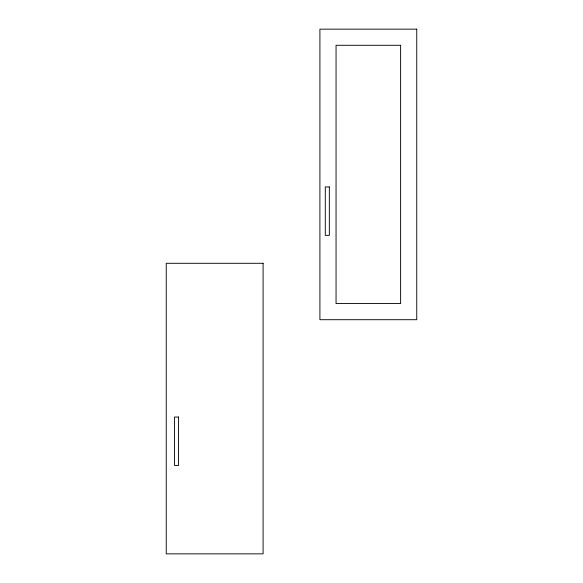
<?xml version="1.0" encoding="UTF-8"?>
<svg xmlns="http://www.w3.org/2000/svg" width="583" height="583" viewBox="0 0 583 583"><rect width="100%" height="100%" fill="white"/><g stroke="black" fill="none" stroke-linecap="round" stroke-linejoin="round"><path stroke-width="0.87" d="M416.758 29.15L319.907 29.15L319.907 319.71L416.758 319.71L416.758 29.15M400.616 45.292L336.048 45.292L336.048 303.568L400.616 303.568L400.616 45.292M329.337 186.946L325.299 186.946L325.299 235.372L329.337 235.372L329.337 186.946M263.093 263.29L166.242 263.29L166.242 553.85L263.093 553.85L263.093 263.29M178.558 417.034L174.521 417.034L174.521 465.46L178.558 465.46L178.558 417.034"/></g></svg>
